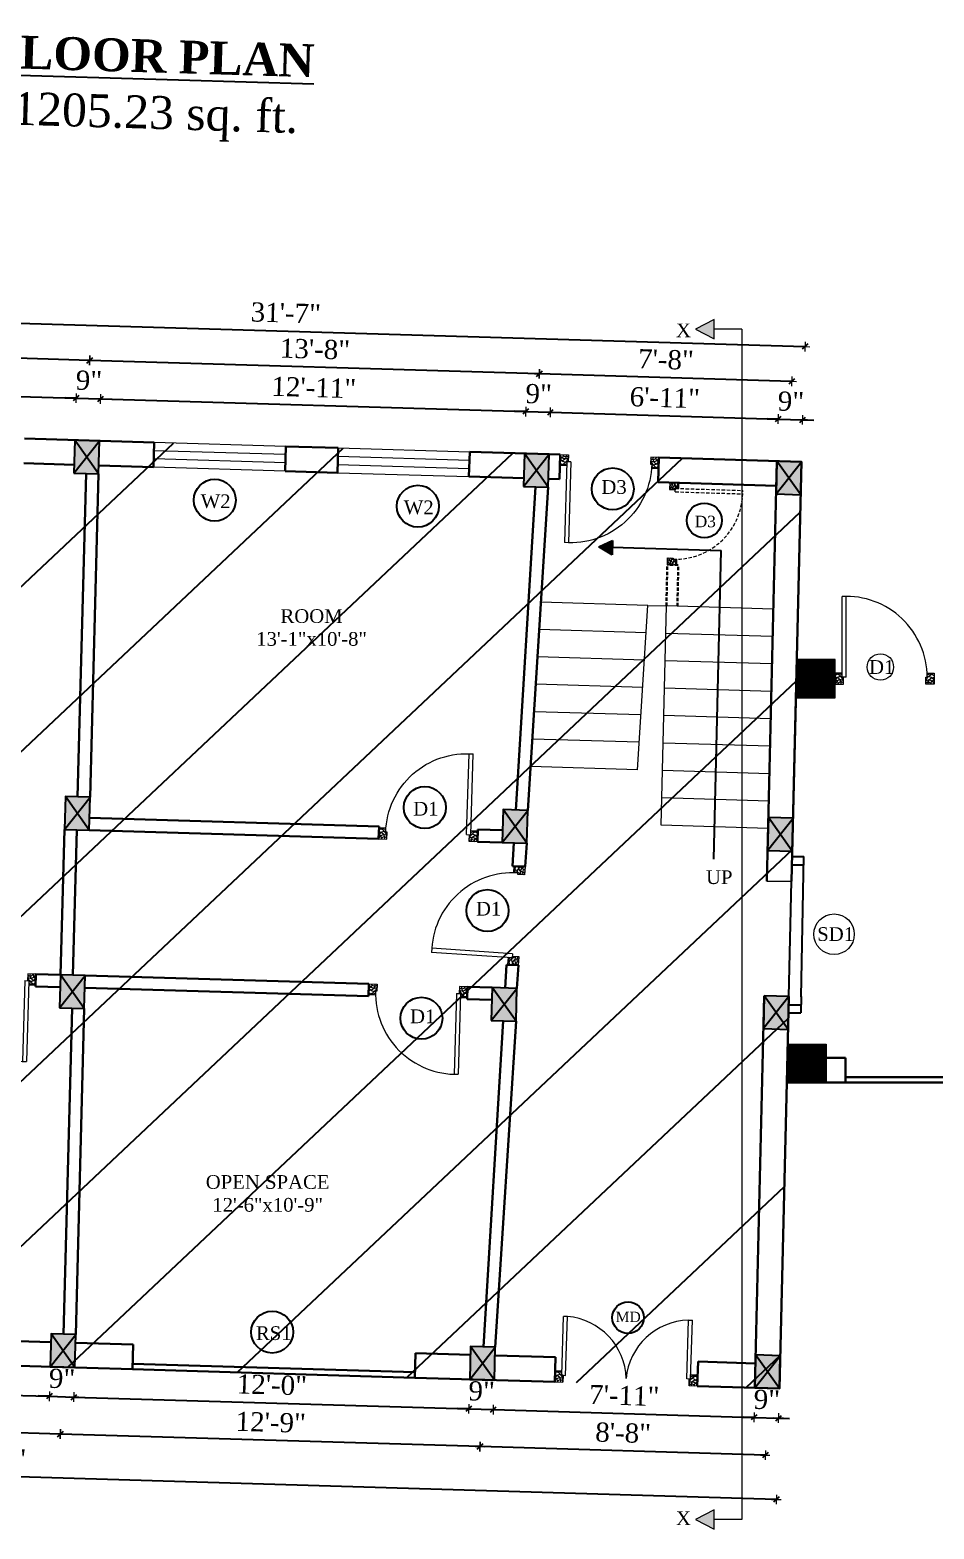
# Model space of a CAD drawing. Header units: inches. Extents: x 118463 to 132921, y -24238 to -19742.
# Drawn here: x 132156 to 132486, y -23348 to -22801 of the extents above; entities that cross this region are included whole.
import ezdxf

# ---------------------------------------------------------------- set-up
doc = ezdxf.new("R2010")
doc.units = ezdxf.units.IN
doc.header["$LTSCALE"] = 5
doc.header["$MEASUREMENT"] = 0
doc.linetypes.add('HIDDEN', pattern=[0.375, 0.25, -0.125])
for name, color, linetype, lineweight in [('A-WALL', 7, 'Continuous', 9), ('Dimension', 7, 'Continuous', 18), ('DOOR', 62, 'Continuous', 0), ('Dw', 2, 'Continuous', 18), ('tefriş', 30, 'Continuous', 9)]:
    doc.layers.add(name, color=color, linetype=linetype, lineweight=lineweight)
doc.layers.add('dim line', color=7, linetype='Continuous', lineweight=15, true_color=0xfab2b2)
doc.layers.add('TEXT', color=6, linetype='Continuous')
doc.layers.add('WALL', color=7, linetype='Continuous')
doc.styles.add('ordinary', font='times.ttf')
doc.dimstyles.new('Copy of 96', dxfattribs={"dimtxt": 7, "dimasz": 4, "dimexe": 0.5, "dimexo": 0.5, "dimgap": 3, "dimtad": 1, "dimdec": 1, "dimzin": 11, "dimdsep": 46, "dimlunit": 4, "dimtxsty": 'ordinary', "dimblk": 'OBLIQUE', "dimcen": 0.09, "dimse1": 1, "dimse2": 1, "dimclrt": 6, "dimazin": 0, "dimtfac": 1, "dimtdec": 1, "dimtix": 1, "dimtmove": 2, "dimatfit": 3, "dimldrblk": 'leader', "dimfxl": 0.5, "dimfxlon": 1, "dimtolj": 1, "dimtzin": 0, "dimarcsym": 0})

# ---------------------------------------------------------------- blocks, each defined once
blk = doc.blocks.new('C1a')
at = {"color": 1, "ltscale": 5}
for p, q in [((18657.75, 4625.76), (18648.75, 4625.76)), ((18648.75, 4625.76), (18648.82, 4613.76)), ((18657.82, 4613.76), (18657.75, 4625.76)), ((18648.82, 4613.76), (18657.82, 4613.76))]:
    blk.add_line(p, q, dxfattribs=at)
blk = doc.blocks.new('A$C27B36B59')
at = {"layer": 'DOOR'}
for p, q in [((0, 4), (0, 0)), ((2.5, 4), (0, 4)), ((0, 0), (3, 0)), ((2.5, 2.5), (2.5, 4)), ((3, 2.5), (2.5, 2.5)), ((3, 0), (3, 2.5))]:
    blk.add_line(p, q, dxfattribs=at)
for centre, radius, start, end in [((-1.4, -0.54), 4.75, 22.1411, 72.838), ((1.34, 2.09), 1.64, 45.138, 144.8948), ((2.21, 0.3), 2.49, 83.3149, 152.658), ((0.13, 0.37), 2.05, 349.4875, 93.6805), ((1.96, -0.47), 2.01, 58.7447, 166.495), ((-0.06, 0.32), 1.13, 343.542, 86.947), ((2.08, -0.4), 1.17, 38.2816, 160.1519)]:
    blk.add_arc(centre, radius, start, end, dxfattribs=at)
blk = doc.blocks.new('D2')
at = {"layer": 'DOOR'}
for p, q in [((74473.95, 24047.59), (74473.95, 24018.09)), ((74473.95, 24047.59), (74475.45, 24047.59)), ((74475.45, 24047.59), (74475.45, 24018.13))]:
    blk.add_line(p, q, dxfattribs=at)
blk.add_arc((74473.95, 24047.59), 29.5, 180, 272.9146, dxfattribs=at)
at = {"layer": 'DOOR', "xscale": -1, "rotation": 180}
blk.add_blockref('A$C27B36B59', (74441.95, 24050.09), dxfattribs=at)
at = {"layer": 'DOOR', "rotation": 180}
blk.add_blockref('A$C27B36B59', (74477.95, 24050.09), dxfattribs=at)
blk = doc.blocks.new('smalldoor hidden')
at = {"layer": 'DOOR', "linetype": 'HIDDEN'}
for p, q in [((9851.61, -757.15), (9876.16, -757.15)), ((9851.61, -758.4), (9851.61, -757.15)), ((9851.61, -758.4), (9876.19, -758.4))]:
    blk.add_line(p, q, dxfattribs=at)
blk.add_arc((9851.61, -758.4), 24.58, 270, 2.9146, dxfattribs=at)
at = {"layer": 'DOOR', "linetype": 'HIDDEN', "yscale": 0.8333000000020547, "zscale": 0.8333000000002357, "rotation": 270}
for p, xscale in [((9849.52, -755.07), 0.8332999999984168), ((9849.52, -785.07), -0.8332999999984168)]:
    blk.add_blockref('A$C27B36B59', p, dxfattribs=dict(at, xscale=xscale))
blk = doc.blocks.new('x-x')
at = {"ltscale": 5}
for points in [[(11364.03, -701.52), (11364.03, -694.51), (11357.15, -698.09)], [(11364.03, -1135.52), (11364.03, -1128.51), (11357.15, -1132.09)]]:
    blk.add_hatch(color=256, dxfattribs=at).paths.add_polyline_path(points)
for p, q in [((11364.03, -694.51), (11357.15, -698.09)), ((11357.15, -698.09), (11364.03, -701.52)), ((11364.03, -701.52), (11364.03, -694.51)), ((11374.13, -698.09), (11364.03, -698.09)), ((11374.13, -698.09), (11374.13, -1132.09)), ((11364.03, -1128.51), (11357.15, -1132.09)), ((11364.03, -1135.52), (11364.03, -1128.51)), ((11357.15, -1132.09), (11364.03, -1135.52)), ((11374.13, -1132.09), (11364.03, -1132.09))]:
    blk.add_line(p, q, dxfattribs=at)
at = {"layer": 'A-WALL', "color": 1, "ltscale": 5}
blk.add_line((11374.13, -1120.09), (11374.13, -1132.09), dxfattribs=at)
at = {"layer": 'TEXT', "style": 'ordinary'}
for p in [(11350.08, -700.97), (11350.08, -1134.1)]:
    blk.add_text('X', height=5, dxfattribs=at).set_placement(p)
blk = doc.blocks.new('oblique')
at = {"color": 0, "lineweight": -2}
blk.add_line((0.25, 0.25), (-0.25, -0.25), dxfattribs=at)
at = {"layer": 'dim line', "lineweight": 9}
for p, q in [((-0.4375, 0), (0.4375, 0)), ((0, 0.4375), (0, -0.4375))]:
    blk.add_line(p, q, dxfattribs=at)
blk = doc.blocks.new('*D3508')
at = {"layer": 'A-WALL', "color": 0, "lineweight": -2, "ltscale": 50, "transparency": 16777216}
blk.add_line((132424.03, -23320.93), (132320.08, -23317.82), dxfattribs=at)
at = {"layer": 'Defpoints', "color": 0, "ltscale": 50, "transparency": 16777216}
for p in [(132320.81, -23293.42), (132424.76, -23296.52), (132320.08, -23317.82)]:
    blk.add_point(p, dxfattribs=at)
at = {"layer": 'A-WALL', "color": 0, "lineweight": -2, "ltscale": 50, "transparency": 16777216, "xscale": 4, "yscale": 4, "zscale": 4}
for p, rotation in [((132320.08, -23317.82), 178.2899854281403), ((132424.03, -23320.93), 358.2899854281403)]:
    blk.add_blockref('oblique', p, dxfattribs=dict(at, rotation=rotation))
at = {"layer": 'A-WALL', "color": 6, "ltscale": 50, "transparency": 16777216, "insert": (132372.25, -23312.82), "char_height": 7, "attachment_point": 5, "rotation": 358.29, "style": 'ordinary'}
blk.add_mtext('\\A1;8\'-8"', dxfattribs=at)
blk = doc.blocks.new('_OBLIQUE')
at = {"color": 0, "linetype": 'ByBlock'}
blk.add_line((-0.5, -0.5), (0.5, 0.5), dxfattribs=at)
blk = doc.blocks.new('leader')
at = {"layer": 'Dimension'}
for p, q in [((0, -4.33), (0, 4.33)), ((-4.42, 0), (4.42, 0))]:
    blk.add_line(p, q, dxfattribs=at)
blk = doc.blocks.new('*D3509')
at = {"layer": 'A-WALL', "color": 0, "lineweight": -2, "ltscale": 50, "transparency": 16777216}
blk.add_line((132320.08, -23317.82), (132167.15, -23313.26), dxfattribs=at)
at = {"layer": 'Defpoints', "color": 0, "ltscale": 50, "transparency": 16777216}
for p in [(132167.88, -23288.85), (132320.81, -23293.42), (132167.15, -23313.26)]:
    blk.add_point(p, dxfattribs=at)
at = {"layer": 'A-WALL', "color": 0, "lineweight": -2, "ltscale": 50, "transparency": 16777216, "xscale": 4, "yscale": 4, "zscale": 4}
for p, rotation in [((132167.15, -23313.26), 178.2899854281418), ((132320.08, -23317.82), 358.2899854281418)]:
    blk.add_blockref('oblique', p, dxfattribs=dict(at, rotation=rotation))
at = {"layer": 'A-WALL', "color": 6, "ltscale": 50, "transparency": 16777216, "insert": (132243.81, -23308.97), "char_height": 7, "attachment_point": 5, "rotation": 358.29, "style": 'ordinary'}
blk.add_mtext('\\A1;12\'-9"', dxfattribs=at)
blk = doc.blocks.new('*D3510')
at = {"layer": 'A-WALL', "color": 0, "lineweight": -2, "ltscale": 50, "transparency": 16777216}
blk.add_line((132167.15, -23313.26), (132017.22, -23308.78), dxfattribs=at)
at = {"layer": 'Defpoints', "color": 0, "ltscale": 50, "transparency": 16777216}
for p in [(132017.94, -23284.38), (132167.88, -23288.85), (132017.22, -23308.78)]:
    blk.add_point(p, dxfattribs=at)
at = {"layer": 'A-WALL', "color": 0, "lineweight": -2, "ltscale": 50, "transparency": 16777216, "xscale": 4, "yscale": 4, "zscale": 4}
for p, rotation in [((132017.22, -23308.78), 178.2899854281418), ((132167.15, -23313.26), 358.2899854281418)]:
    blk.add_blockref('oblique', p, dxfattribs=dict(at, rotation=rotation))
at = {"layer": 'A-WALL', "color": 6, "ltscale": 50, "transparency": 16777216, "insert": (132092.38, -23304.46), "char_height": 7, "attachment_point": 5, "rotation": 358.29, "style": 'ordinary'}
blk.add_mtext('\\A1;12\'-6"', dxfattribs=at)
blk = doc.blocks.new('*D3372')
at = {"layer": 'A-WALL', "color": 0, "lineweight": -2, "ltscale": 50, "transparency": 16777216}
blk.add_line((132428.05, -23337.1), (131855.31, -23320), dxfattribs=at)
at = {"layer": 'Defpoints', "color": 0, "ltscale": 50, "transparency": 16777216}
for p in [(131856.52, -23279.56), (132429.26, -23296.66), (131855.31, -23320)]:
    blk.add_point(p, dxfattribs=at)
at = {"layer": 'A-WALL', "color": 0, "lineweight": -2, "ltscale": 50, "transparency": 16777216, "xscale": 4, "yscale": 4, "zscale": 4}
for p, rotation in [((131855.31, -23320), 178.2899854281418), ((132428.05, -23337.1), 358.2899854281418)]:
    blk.add_blockref('oblique', p, dxfattribs=dict(at, rotation=rotation))
at = {"layer": 'A-WALL', "color": 6, "ltscale": 50, "transparency": 16777216, "insert": (132141.88, -23322), "char_height": 7, "attachment_point": 5, "rotation": 358.29, "style": 'ordinary'}
blk.add_mtext('\\A1;48\'-0"', dxfattribs=at)
blk = doc.blocks.new('*D3520')
at = {"layer": 'A-WALL', "color": 0, "lineweight": -2, "ltscale": 50, "transparency": 16777216}
blk.add_line((132069.24, -22932.44), (132172.84, -22935.53), dxfattribs=at)
at = {"layer": 'Defpoints', "color": 0, "ltscale": 50, "transparency": 16777216}
for p in [(132172.84, -22935.53), (132068.78, -22947.74), (132172.39, -22950.84)]:
    blk.add_point(p, dxfattribs=at)
at = {"layer": 'A-WALL', "color": 0, "lineweight": -2, "ltscale": 50, "transparency": 16777216, "xscale": 4, "yscale": 4, "zscale": 4}
for p, rotation in [((132069.24, -22932.44), 178.2899854281418), ((132172.84, -22935.53), 358.2899854281418)]:
    blk.add_blockref('oblique', p, dxfattribs=dict(at, rotation=rotation))
at = {"layer": 'A-WALL', "color": 6, "ltscale": 50, "transparency": 16777216, "insert": (132121.24, -22927.43), "char_height": 7, "attachment_point": 5, "rotation": 358.29, "style": 'ordinary'}
blk.add_mtext('\\A1;8\'-8"', dxfattribs=at)
blk = doc.blocks.new('*D3521')
at = {"layer": 'A-WALL', "color": 0, "lineweight": -2, "ltscale": 50, "transparency": 16777216}
for p, q in [((132172.84, -22935.53), (132168.85, -22935.41)), ((132172.84, -22935.53), (132181.84, -22935.8)), ((132181.84, -22935.8), (132185.84, -22935.92))]:
    blk.add_line(p, q, dxfattribs=at)
at = {"layer": 'Defpoints', "color": 0, "ltscale": 50, "transparency": 16777216}
for p in [(132181.84, -22935.8), (132172.39, -22950.84), (132181.38, -22951.11)]:
    blk.add_point(p, dxfattribs=at)
at = {"layer": 'A-WALL', "color": 0, "lineweight": -2, "ltscale": 50, "transparency": 16777216, "xscale": 4, "yscale": 4, "zscale": 4}
for p, rotation in [((132172.84, -22935.53), 358.2899854281418), ((132181.84, -22935.8), 178.2899854281418)]:
    blk.add_blockref('oblique', p, dxfattribs=dict(at, rotation=rotation))
at = {"layer": 'A-WALL', "color": 6, "ltscale": 50, "transparency": 16777216, "insert": (132177.54, -22929.1), "char_height": 7, "attachment_point": 5, "rotation": 358.29, "style": 'ordinary'}
blk.add_mtext('\\A1;9"', dxfattribs=at)
blk = doc.blocks.new('*D3522')
at = {"layer": 'A-WALL', "color": 0, "lineweight": -2, "ltscale": 50, "transparency": 16777216}
blk.add_line((132181.84, -22935.8), (132336.77, -22940.43), dxfattribs=at)
at = {"layer": 'Defpoints', "color": 0, "ltscale": 50, "transparency": 16777216}
for p in [(132336.77, -22940.43), (132181.38, -22951.11), (132336.31, -22955.73)]:
    blk.add_point(p, dxfattribs=at)
at = {"layer": 'A-WALL', "color": 0, "lineweight": -2, "ltscale": 50, "transparency": 16777216, "xscale": 4, "yscale": 4, "zscale": 4}
for p, rotation in [((132181.84, -22935.8), 178.2899854281418), ((132336.77, -22940.43), 358.2899854281418)]:
    blk.add_blockref('oblique', p, dxfattribs=dict(at, rotation=rotation))
at = {"layer": 'A-WALL', "color": 6, "ltscale": 50, "transparency": 16777216, "insert": (132259.5, -22931.62), "char_height": 7, "attachment_point": 5, "rotation": 358.29, "style": 'ordinary'}
blk.add_mtext('\\A1;12\'-11"', dxfattribs=at)
blk = doc.blocks.new('*D3523')
at = {"layer": 'A-WALL', "color": 0, "lineweight": -2, "ltscale": 50, "transparency": 16777216}
for p, q in [((132336.77, -22940.43), (132332.77, -22940.31)), ((132336.77, -22940.43), (132345.77, -22940.69)), ((132345.77, -22940.69), (132349.76, -22940.81))]:
    blk.add_line(p, q, dxfattribs=at)
at = {"layer": 'Defpoints', "color": 0, "ltscale": 50, "transparency": 16777216}
for p in [(132345.77, -22940.69), (132336.31, -22955.73), (132345.31, -22956)]:
    blk.add_point(p, dxfattribs=at)
at = {"layer": 'A-WALL', "color": 0, "lineweight": -2, "ltscale": 50, "transparency": 16777216, "xscale": 4, "yscale": 4, "zscale": 4}
for p, rotation in [((132336.77, -22940.43), 358.2899854281418), ((132345.77, -22940.69), 178.2899854281418)]:
    blk.add_blockref('oblique', p, dxfattribs=dict(at, rotation=rotation))
at = {"layer": 'A-WALL', "color": 6, "ltscale": 50, "transparency": 16777216, "insert": (132341.46, -22933.99), "char_height": 7, "attachment_point": 5, "rotation": 358.29, "style": 'ordinary'}
blk.add_mtext('\\A1;9"', dxfattribs=at)
blk = doc.blocks.new('*D3524')
at = {"layer": 'A-WALL', "color": 0, "lineweight": -2, "ltscale": 50, "transparency": 16777216}
blk.add_line((132345.77, -22940.69), (132428.73, -22943.17), dxfattribs=at)
at = {"layer": 'Defpoints', "color": 0, "ltscale": 50, "transparency": 16777216}
for p in [(132428.73, -22943.17), (132345.31, -22956), (132428.27, -22958.48)]:
    blk.add_point(p, dxfattribs=at)
at = {"layer": 'A-WALL', "color": 0, "lineweight": -2, "ltscale": 50, "transparency": 16777216, "xscale": 4, "yscale": 4, "zscale": 4}
for p, rotation in [((132345.77, -22940.69), 178.2899854281418), ((132428.73, -22943.17), 358.2899854281418)]:
    blk.add_blockref('oblique', p, dxfattribs=dict(at, rotation=rotation))
at = {"layer": 'A-WALL', "color": 6, "ltscale": 50, "transparency": 16777216, "insert": (132387.44, -22935.37), "char_height": 7, "attachment_point": 5, "rotation": 358.29, "style": 'ordinary'}
blk.add_mtext('\\A1;6\'-11"', dxfattribs=at)
blk = doc.blocks.new('*D3525')
at = {"layer": 'A-WALL', "color": 0, "lineweight": -2, "ltscale": 50, "transparency": 16777216}
for p, q in [((132428.73, -22943.17), (132424.73, -22943.05)), ((132428.73, -22943.17), (132437.73, -22943.44)), ((132437.73, -22943.44), (132441.72, -22943.56))]:
    blk.add_line(p, q, dxfattribs=at)
at = {"layer": 'Defpoints', "color": 0, "ltscale": 50, "transparency": 16777216}
for p in [(132437.73, -22943.44), (132428.27, -22958.48), (132437.27, -22958.75)]:
    blk.add_point(p, dxfattribs=at)
at = {"layer": 'A-WALL', "color": 0, "lineweight": -2, "ltscale": 50, "transparency": 16777216, "xscale": 4, "yscale": 4, "zscale": 4}
for p, rotation in [((132428.73, -22943.17), 358.2899854281418), ((132437.73, -22943.44), 178.2899854281418)]:
    blk.add_blockref('oblique', p, dxfattribs=dict(at, rotation=rotation))
at = {"layer": 'A-WALL', "color": 6, "ltscale": 50, "transparency": 16777216, "insert": (132433.42, -22936.74), "char_height": 7, "attachment_point": 5, "rotation": 358.29, "style": 'ordinary'}
blk.add_mtext('\\A1;9"', dxfattribs=at)
blk = doc.blocks.new('*D3526')
at = {"layer": 'A-WALL', "color": 0, "lineweight": -2, "ltscale": 50, "transparency": 16777216}
blk.add_line((132433.64, -22929.41), (132341.68, -22926.66), dxfattribs=at)
at = {"layer": 'Defpoints', "color": 0, "ltscale": 50, "transparency": 16777216}
for p in [(132341.68, -22926.66), (132340.81, -22955.87), (132432.77, -22958.61)]:
    blk.add_point(p, dxfattribs=at)
at = {"layer": 'A-WALL', "color": 0, "lineweight": -2, "ltscale": 50, "transparency": 16777216, "xscale": 4, "yscale": 4, "zscale": 4}
for p, rotation in [((132341.68, -22926.66), 178.2899854281411), ((132433.64, -22929.41), 358.2899854281411)]:
    blk.add_blockref('oblique', p, dxfattribs=dict(at, rotation=rotation))
at = {"layer": 'A-WALL', "color": 6, "ltscale": 50, "transparency": 16777216, "insert": (132387.86, -22921.47), "char_height": 7, "attachment_point": 5, "rotation": 358.29, "style": 'ordinary'}
blk.add_mtext('\\A1;7\'-8"', dxfattribs=at)
blk = doc.blocks.new('*D3527')
at = {"layer": 'A-WALL', "color": 0, "lineweight": -2, "ltscale": 50, "transparency": 16777216}
blk.add_line((132341.68, -22926.66), (132177.76, -22921.77), dxfattribs=at)
at = {"layer": 'Defpoints', "color": 0, "ltscale": 50, "transparency": 16777216}
for p in [(132177.76, -22921.77), (132176.88, -22950.97), (132340.81, -22955.87)]:
    blk.add_point(p, dxfattribs=at)
at = {"layer": 'A-WALL', "color": 0, "lineweight": -2, "ltscale": 50, "transparency": 16777216, "xscale": 4, "yscale": 4, "zscale": 4}
for p, rotation in [((132177.76, -22921.77), 178.2899854281418), ((132341.68, -22926.66), 358.2899854281418)]:
    blk.add_blockref('oblique', p, dxfattribs=dict(at, rotation=rotation))
at = {"layer": 'A-WALL', "color": 6, "ltscale": 50, "transparency": 16777216, "insert": (132259.92, -22917.66), "char_height": 7, "attachment_point": 5, "rotation": 358.29, "style": 'ordinary'}
blk.add_mtext('\\A1;13\'-8"', dxfattribs=at)
blk = doc.blocks.new('*D3528')
at = {"layer": 'A-WALL', "color": 0, "lineweight": -2, "ltscale": 50, "transparency": 16777216}
blk.add_line((132177.76, -22921.77), (132064.48, -22918.39), dxfattribs=at)
at = {"layer": 'Defpoints', "color": 0, "ltscale": 50, "transparency": 16777216}
for p in [(132064.48, -22918.39), (132063.61, -22947.59), (132176.88, -22950.97)]:
    blk.add_point(p, dxfattribs=at)
at = {"layer": 'A-WALL', "color": 0, "lineweight": -2, "ltscale": 50, "transparency": 16777216, "xscale": 4, "yscale": 4, "zscale": 4}
for p, rotation in [((132064.48, -22918.39), 178.2899854281418), ((132177.76, -22921.77), 358.2899854281418)]:
    blk.add_blockref('oblique', p, dxfattribs=dict(at, rotation=rotation))
at = {"layer": 'A-WALL', "color": 6, "ltscale": 50, "transparency": 16777216, "insert": (132121.32, -22913.51), "char_height": 7, "attachment_point": 5, "rotation": 358.29, "style": 'ordinary'}
blk.add_mtext('\\A1;9\'-5"', dxfattribs=at)
blk = doc.blocks.new('*D3374')
at = {"layer": 'A-WALL', "color": 0, "lineweight": -2, "ltscale": 50, "transparency": 16777216}
blk.add_line((132059.69, -22905.4), (132438.52, -22916.71), dxfattribs=at)
at = {"layer": 'Defpoints', "color": 0, "ltscale": 50, "transparency": 16777216}
for p in [(132438.52, -22916.71), (132058.44, -22947.44), (132437.27, -22958.75)]:
    blk.add_point(p, dxfattribs=at)
at = {"layer": 'A-WALL', "color": 0, "lineweight": -2, "ltscale": 50, "transparency": 16777216, "xscale": 4, "yscale": 4, "zscale": 4}
for p, rotation in [((132059.69, -22905.4), 178.2899854281418), ((132438.52, -22916.71), 358.2899854281418)]:
    blk.add_blockref('oblique', p, dxfattribs=dict(at, rotation=rotation))
at = {"layer": 'A-WALL', "color": 6, "ltscale": 50, "transparency": 16777216, "insert": (132249.3, -22904.48), "char_height": 7, "attachment_point": 5, "rotation": 358.29, "style": 'ordinary'}
blk.add_mtext('\\A1;31\'-7"', dxfattribs=at)
blk = doc.blocks.new('*D3378')
at = {"layer": 'A-WALL', "color": 0, "lineweight": -2, "ltscale": 50, "transparency": 16777216}
blk.add_line((132022.12, -23295.27), (132163.06, -23299.47), dxfattribs=at)
at = {"layer": 'Defpoints', "color": 0, "ltscale": 50, "transparency": 16777216}
for p in [(132022.44, -23284.51), (132163.38, -23288.72), (132163.06, -23299.47)]:
    blk.add_point(p, dxfattribs=at)
at = {"layer": 'A-WALL', "color": 0, "lineweight": -2, "ltscale": 50, "transparency": 16777216, "xscale": 4, "yscale": 4, "zscale": 4}
for p, rotation in [((132022.12, -23295.27), 178.2899854281418), ((132163.06, -23299.47), 358.2899854281418)]:
    blk.add_blockref('oblique', p, dxfattribs=dict(at, rotation=rotation))
at = {"layer": 'A-WALL', "color": 6, "ltscale": 50, "transparency": 16777216, "insert": (132092.79, -23290.8), "char_height": 7, "attachment_point": 5, "rotation": 358.29, "style": 'ordinary'}
blk.add_mtext('\\A1;11\'-9"', dxfattribs=at)
blk = doc.blocks.new('*D3379')
at = {"layer": 'A-WALL', "color": 0, "lineweight": -2, "ltscale": 50, "transparency": 16777216}
for p, q in [((132163.06, -23299.47), (132159.06, -23299.35)), ((132163.06, -23299.47), (132172.05, -23299.74)), ((132172.05, -23299.74), (132176.05, -23299.86))]:
    blk.add_line(p, q, dxfattribs=at)
at = {"layer": 'Defpoints', "color": 0, "ltscale": 50, "transparency": 16777216}
for p in [(132163.38, -23288.72), (132172.37, -23288.99), (132172.05, -23299.74)]:
    blk.add_point(p, dxfattribs=at)
at = {"layer": 'A-WALL', "color": 0, "lineweight": -2, "ltscale": 50, "transparency": 16777216, "xscale": 4, "yscale": 4, "zscale": 4}
for p, rotation in [((132163.06, -23299.47), 358.2899854281418), ((132172.05, -23299.74), 178.2899854281418)]:
    blk.add_blockref('oblique', p, dxfattribs=dict(at, rotation=rotation))
at = {"layer": 'A-WALL', "color": 6, "ltscale": 50, "transparency": 16777216, "insert": (132167.75, -23293.04), "char_height": 7, "attachment_point": 5, "rotation": 358.29, "style": 'ordinary'}
blk.add_mtext('\\A1;9"', dxfattribs=at)
blk = doc.blocks.new('*D3380')
at = {"layer": 'A-WALL', "color": 0, "lineweight": -2, "ltscale": 50, "transparency": 16777216}
blk.add_line((132172.05, -23299.74), (132315.99, -23304.04), dxfattribs=at)
at = {"layer": 'Defpoints', "color": 0, "ltscale": 50, "transparency": 16777216}
for p in [(132172.37, -23288.99), (132316.31, -23293.29), (132315.99, -23304.04)]:
    blk.add_point(p, dxfattribs=at)
at = {"layer": 'A-WALL', "color": 0, "lineweight": -2, "ltscale": 50, "transparency": 16777216, "xscale": 4, "yscale": 4, "zscale": 4}
for p, rotation in [((132172.05, -23299.74), 178.2899854281418), ((132315.99, -23304.04), 358.2899854281418)]:
    blk.add_blockref('oblique', p, dxfattribs=dict(at, rotation=rotation))
at = {"layer": 'A-WALL', "color": 6, "ltscale": 50, "transparency": 16777216, "insert": (132244.22, -23295.33), "char_height": 7, "attachment_point": 5, "rotation": 358.29, "style": 'ordinary'}
blk.add_mtext('\\A1;12\'-0"', dxfattribs=at)
blk = doc.blocks.new('*D3381')
at = {"layer": 'A-WALL', "color": 0, "lineweight": -2, "ltscale": 50, "transparency": 16777216}
for p, q in [((132315.99, -23304.04), (132311.99, -23303.92)), ((132315.99, -23304.04), (132324.99, -23304.31)), ((132324.99, -23304.31), (132328.98, -23304.43))]:
    blk.add_line(p, q, dxfattribs=at)
at = {"layer": 'Defpoints', "color": 0, "ltscale": 50, "transparency": 16777216}
for p in [(132316.31, -23293.29), (132325.31, -23293.55), (132324.99, -23304.31)]:
    blk.add_point(p, dxfattribs=at)
at = {"layer": 'A-WALL', "color": 0, "lineweight": -2, "ltscale": 50, "transparency": 16777216, "xscale": 4, "yscale": 4, "zscale": 4}
for p, rotation in [((132315.99, -23304.04), 358.2899854281418), ((132324.99, -23304.31), 178.2899854281418)]:
    blk.add_blockref('oblique', p, dxfattribs=dict(at, rotation=rotation))
at = {"layer": 'A-WALL', "color": 6, "ltscale": 50, "transparency": 16777216, "insert": (132320.68, -23297.61), "char_height": 7, "attachment_point": 5, "rotation": 358.29, "style": 'ordinary'}
blk.add_mtext('\\A1;9"', dxfattribs=at)
blk = doc.blocks.new('*D3382')
at = {"layer": 'A-WALL', "color": 0, "lineweight": -2, "ltscale": 50, "transparency": 16777216}
blk.add_line((132324.99, -23304.31), (132419.94, -23307.14), dxfattribs=at)
at = {"layer": 'Defpoints', "color": 0, "ltscale": 50, "transparency": 16777216}
for p in [(132325.31, -23293.55), (132420.26, -23296.39), (132419.94, -23307.14)]:
    blk.add_point(p, dxfattribs=at)
at = {"layer": 'A-WALL', "color": 0, "lineweight": -2, "ltscale": 50, "transparency": 16777216, "xscale": 4, "yscale": 4, "zscale": 4}
for p, rotation in [((132324.99, -23304.31), 178.2899854281418), ((132419.94, -23307.14), 358.2899854281418)]:
    blk.add_blockref('oblique', p, dxfattribs=dict(at, rotation=rotation))
at = {"layer": 'A-WALL', "color": 6, "ltscale": 50, "transparency": 16777216, "insert": (132372.66, -23299.16), "char_height": 7, "attachment_point": 5, "rotation": 358.29, "style": 'ordinary'}
blk.add_mtext('\\A1;7\'-11"', dxfattribs=at)
blk = doc.blocks.new('*D3529')
at = {"layer": 'A-WALL', "color": 0, "lineweight": -2, "ltscale": 50, "transparency": 16777216}
for p, q in [((132419.94, -23307.14), (132415.94, -23307.02)), ((132419.94, -23307.14), (132428.94, -23307.41)), ((132428.94, -23307.41), (132432.94, -23307.53))]:
    blk.add_line(p, q, dxfattribs=at)
at = {"layer": 'Defpoints', "color": 0, "ltscale": 50, "transparency": 16777216}
for p in [(132420.26, -23296.39), (132429.26, -23296.66), (132428.94, -23307.41)]:
    blk.add_point(p, dxfattribs=at)
at = {"layer": 'A-WALL', "color": 0, "lineweight": -2, "ltscale": 50, "transparency": 16777216, "xscale": 4, "yscale": 4, "zscale": 4}
for p, rotation in [((132419.94, -23307.14), 358.2899854281418), ((132428.94, -23307.41), 178.2899854281418)]:
    blk.add_blockref('oblique', p, dxfattribs=dict(at, rotation=rotation))
at = {"layer": 'A-WALL', "color": 6, "ltscale": 50, "transparency": 16777216, "insert": (132424.64, -23300.71), "char_height": 7, "attachment_point": 5, "rotation": 358.29, "style": 'ordinary'}
blk.add_mtext('\\A1;9"', dxfattribs=at)

msp = doc.modelspace()

# ---------------------------------------------------------------- hatches: boundary and pattern name
at = {"layer": 'A-WALL', "ltscale": 5}
h = msp.add_hatch(dxfattribs=at)
h.set_pattern_fill('ANSI31', color=256)
h.set_pattern_definition([(45, (108013.48338, -24683.50437), (-0.08838834765, 0.08838834765), [])])
h.paths.add_polyline_path([(132435.56, -23044.78), (132449.56, -23044.78), (132449.56, -23030.78), (132435.56, -23030.78)])
h = msp.add_hatch(dxfattribs=at)
h.set_pattern_fill('ANSI31', color=256)
h.set_pattern_definition([(45, (107900.53767, -24674.7867), (-0.08838834765, 0.08838834765), [])])
h.paths.add_polyline_path([(132432.24, -23171.07), (132432.24, -23185.07), (132446.24, -23185.07), (132446.24, -23171.07)])
at = {"layer": 'WALL', "linetype": 'ByBlock', "ltscale": 5, "true_color": 0xf8991e}
h = msp.add_hatch(dxfattribs=at)
h.set_pattern_fill('ANSI31', color=30, scale=350, angle=-1.71)
h.set_pattern_definition([(43.29, (125492.223, -20503.353), (-29.999, 31.8453), [])])
h.paths.add_polyline_path([(131856.52, -23279.56), (132058.44, -22947.44), (132437.27, -22958.75), (132429.44, -23290.66), (132429.26, -23296.66)])
h = msp.add_hatch(color=30, dxfattribs=at)
h.dxf.hatch_style = 1
h.paths.add_polyline_path([(132176.71, -22956.97), (132172.03, -22962.83), (132181.02, -22963.1)])
h.paths.add_polyline_path([(132181.02, -22963.1), (132181.38, -22951.11), (132176.71, -22956.97)])
h.paths.add_polyline_path([(132176.71, -22956.97), (132181.38, -22951.11), (132172.39, -22950.84)])
h.paths.add_polyline_path([(132172.39, -22950.84), (132172.03, -22962.83), (132176.71, -22956.97)])
h = msp.add_hatch(color=30, dxfattribs=at)
h.dxf.hatch_style = 1
h.paths.add_polyline_path([(132340.63, -22961.86), (132335.96, -22967.73), (132344.95, -22968)])
h.paths.add_polyline_path([(132344.95, -22968), (132345.31, -22956), (132340.63, -22961.86)])
h.paths.add_polyline_path([(132340.63, -22961.86), (132345.31, -22956), (132336.31, -22955.73)])
h.paths.add_polyline_path([(132336.31, -22955.73), (132335.96, -22967.73), (132340.63, -22961.86)])
h = msp.add_hatch(color=30, dxfattribs=at)
h.dxf.hatch_style = 1
h.paths.add_polyline_path([(132436.98, -22970.74), (132432.63, -22964.61), (132427.99, -22970.47)])
h.paths.add_polyline_path([(132436.98, -22970.74), (132437.27, -22958.75), (132432.63, -22964.61)])
h.paths.add_polyline_path([(132437.27, -22958.75), (132428.27, -22958.48), (132432.63, -22964.61)])
h.paths.add_polyline_path([(132432.63, -22964.61), (132428.27, -22958.48), (132427.99, -22970.47)])
at = {"layer": 'WALL', "linetype": 'ByBlock', "ltscale": 5}
msp.add_hatch(color=2, dxfattribs=at).paths.add_polyline_path([(132363.42, -22989.72), (132368.35, -22987.46), (132368.19, -22992.71)])
at = {"layer": 'WALL', "linetype": 'ByBlock', "ltscale": 5, "true_color": 0xf8991e}
h = msp.add_hatch(color=30, dxfattribs=at)
h.dxf.hatch_style = 1
h.paths.add_polyline_path([(132173.26, -23086.92), (132168.58, -23092.79), (132177.58, -23093.06)])
h.paths.add_polyline_path([(132177.58, -23093.06), (132177.93, -23081.06), (132173.26, -23086.92)])
h.paths.add_polyline_path([(132173.26, -23086.92), (132177.93, -23081.06), (132168.94, -23080.79)])
h.paths.add_polyline_path([(132168.94, -23080.79), (132168.58, -23092.79), (132173.26, -23086.92)])
h = msp.add_hatch(color=30, dxfattribs=at)
h.dxf.hatch_style = 1
h.paths.add_polyline_path([(132332.8, -23091.69), (132328.12, -23097.55), (132337.12, -23097.82)])
h.paths.add_polyline_path([(132337.12, -23097.82), (132337.48, -23085.82), (132332.8, -23091.69)])
h.paths.add_polyline_path([(132332.8, -23091.69), (132337.48, -23085.82), (132328.48, -23085.56)])
h.paths.add_polyline_path([(132328.48, -23085.56), (132328.12, -23097.55), (132332.8, -23091.69)])
h = msp.add_hatch(color=30, dxfattribs=at)
h.dxf.hatch_style = 1
h.paths.add_polyline_path([(132433.9, -23100.71), (132429.55, -23094.58), (132424.91, -23100.44)])
h.paths.add_polyline_path([(132433.9, -23100.71), (132434.19, -23088.71), (132429.55, -23094.58)])
h.paths.add_polyline_path([(132434.19, -23088.71), (132425.19, -23088.44), (132429.55, -23094.58)])
h.paths.add_polyline_path([(132429.55, -23094.58), (132425.19, -23088.44), (132424.91, -23100.44)])
h = msp.add_hatch(color=30, dxfattribs=at)
h.dxf.hatch_style = 1
h.paths.add_polyline_path([(132171.53, -23151.9), (132166.85, -23157.77), (132175.85, -23158.03)])
h.paths.add_polyline_path([(132175.85, -23158.03), (132176.21, -23146.04), (132171.53, -23151.9)])
h.paths.add_polyline_path([(132171.53, -23151.9), (132176.21, -23146.04), (132167.21, -23145.77)])
h.paths.add_polyline_path([(132167.21, -23145.77), (132166.85, -23157.77), (132171.53, -23151.9)])
h = msp.add_hatch(color=30, dxfattribs=at)
h.dxf.hatch_style = 1
h.paths.add_polyline_path([(132328.88, -23156.6), (132324.2, -23162.46), (132333.2, -23162.73)])
h.paths.add_polyline_path([(132333.2, -23162.73), (132333.56, -23150.74), (132328.88, -23156.6)])
h.paths.add_polyline_path([(132328.88, -23156.6), (132333.56, -23150.74), (132324.56, -23150.47)])
h.paths.add_polyline_path([(132324.56, -23150.47), (132324.2, -23162.46), (132328.88, -23156.6)])
h = msp.add_hatch(color=30, dxfattribs=at)
h.dxf.hatch_style = 1
h.paths.add_polyline_path([(132432.36, -23165.69), (132428.01, -23159.56), (132423.37, -23165.42)])
h.paths.add_polyline_path([(132432.36, -23165.69), (132432.65, -23153.69), (132428.01, -23159.56)])
h.paths.add_polyline_path([(132432.65, -23153.69), (132423.65, -23153.43), (132428.01, -23159.56)])
h.paths.add_polyline_path([(132428.01, -23159.56), (132423.65, -23153.43), (132423.37, -23165.42)])
h = msp.add_hatch(color=30, dxfattribs=at)
h.dxf.hatch_style = 1
h.paths.add_polyline_path([(132168.06, -23282.86), (132163.38, -23288.72), (132172.37, -23288.99)])
h.paths.add_polyline_path([(132172.37, -23288.99), (132172.73, -23276.99), (132168.06, -23282.86)])
h.paths.add_polyline_path([(132168.06, -23282.86), (132172.73, -23276.99), (132163.74, -23276.73)])
h.paths.add_polyline_path([(132163.74, -23276.73), (132163.38, -23288.72), (132168.06, -23282.86)])
h = msp.add_hatch(color=30, dxfattribs=at)
h.dxf.hatch_style = 1
h.paths.add_polyline_path([(132320.99, -23287.42), (132316.31, -23293.29), (132325.31, -23293.55)])
h.paths.add_polyline_path([(132325.31, -23293.55), (132325.66, -23281.56), (132320.99, -23287.42)])
h.paths.add_polyline_path([(132320.99, -23287.42), (132325.66, -23281.56), (132316.67, -23281.29)])
h.paths.add_polyline_path([(132316.67, -23281.29), (132316.31, -23293.29), (132320.99, -23287.42)])
h = msp.add_hatch(color=30, dxfattribs=at)
h.dxf.hatch_style = 1
h.paths.add_polyline_path([(132429.26, -23296.66), (132424.9, -23290.52), (132420.26, -23296.39)])
h.paths.add_polyline_path([(132429.26, -23296.66), (132429.54, -23284.66), (132424.9, -23290.52)])
h.paths.add_polyline_path([(132429.54, -23284.66), (132420.55, -23284.39), (132424.9, -23290.52)])
h.paths.add_polyline_path([(132424.9, -23290.52), (132420.55, -23284.39), (132420.26, -23296.39)])

# ---------------------------------------------------------------- linework, layer by layer
at = {"color": 1, "ltscale": 5}
for p, q in [((132172.03, -22962.83), (132181.38, -22951.11)), ((132181.02, -22963.1), (132172.39, -22950.84)), ((132335.96, -22967.73), (132345.31, -22956)), ((132344.95, -22968), (132336.31, -22955.73)), ((132427.99, -22970.47), (132437.27, -22958.75)), ((132436.98, -22970.74), (132428.27, -22958.48)), ((132341.99, -23019.93), (132341.66, -23019.91)), ((132168.58, -23092.79), (132177.93, -23081.06)), ((132177.58, -23093.06), (132168.94, -23080.79)), ((132328.12, -23097.55), (132337.48, -23085.82)), ((132337.12, -23097.82), (132328.48, -23085.56)), ((132424.91, -23100.44), (132434.19, -23088.71)), ((132433.9, -23100.71), (132425.19, -23088.44)), ((132166.85, -23157.77), (132176.21, -23146.04)), ((132175.85, -23158.03), (132167.21, -23145.77)), ((132324.2, -23162.46), (132333.56, -23150.74)), ((132333.2, -23162.73), (132324.56, -23150.47)), ((132432.65, -23153.69), (132423.37, -23165.42)), ((132432.36, -23165.69), (132423.65, -23153.43)), ((132163.38, -23288.72), (132172.73, -23276.99)), ((132172.37, -23288.99), (132163.74, -23276.73)), ((132316.31, -23293.29), (132325.66, -23281.56)), ((132325.31, -23293.55), (132316.67, -23281.29)), ((132420.26, -23296.39), (132429.54, -23284.66)), ((132429.26, -23296.66), (132420.55, -23284.39))]:
    msp.add_line(p, q, dxfattribs=at)
at = {"layer": 'A-WALL', "lineweight": 30}
for p, q in [((132201.37, -22951.7), (132154.01, -22950.29)), ((132201.37, -22951.7), (132201.11, -22960.7)), ((132249.35, -22953.14), (132249.08, -22962.13)), ((132268.34, -22953.7), (132249.35, -22953.14)), ((132268.34, -22953.7), (132268.08, -22962.7)), ((132316.32, -22955.14), (132316.05, -22964.13)), ((132345.31, -22956), (132316.32, -22955.14)), ((132349.31, -22956.12), (132345.31, -22956)), ((132172.12, -22959.83), (132153.75, -22959.29)), ((132201.11, -22960.7), (132181.11, -22960.1)), ((132349.31, -22956.12), (132349.04, -22965.12)), ((132385.29, -22957.19), (132385.02, -22966.19)), ((132437.27, -22958.75), (132385.29, -22957.19)), ((132424.64, -23111.69), (132428.27, -22958.48)), ((132433.64, -23111.69), (132437.27, -22958.75)), ((132173.42, -23080.93), (132176.55, -22962.97)), ((132177.93, -23081.06), (132181.02, -22963.1)), ((132268.08, -22962.7), (132249.08, -22962.13)), ((132336.04, -22964.73), (132316.05, -22964.13)), ((132349.04, -22965.12), (132345.04, -22965)), ((132428.06, -22967.47), (132385.02, -22966.19)), ((132340.27, -22967.86), (132333.16, -23085.7)), ((132344.95, -22968), (132337.48, -23085.82)), ((132435.56, -23030.78), (132433.64, -23111.69)), ((132177.71, -23088.56), (132283.28, -23091.71)), ((132283.28, -23091.71), (132283.14, -23096.21)), ((132167.21, -23145.77), (132168.58, -23092.79)), ((132171.71, -23145.89), (132173.08, -23092.9)), ((132177.58, -23093.06), (132283.14, -23096.21)), ((132319.26, -23092.78), (132319.13, -23097.28)), ((132319.13, -23097.28), (132328.12, -23097.55)), ((132319.26, -23092.78), (132328.26, -23093.05)), ((132332.44, -23097.68), (132331.92, -23106.17)), ((132337.12, -23097.82), (132336.55, -23106.31)), ((132331.92, -23106.17), (132336.55, -23106.31)), ((132158.22, -23145.5), (132158.08, -23150)), ((132167.21, -23145.77), (132158.22, -23145.5)), ((132176.19, -23146.04), (132279.58, -23149.13)), ((132329.76, -23142.12), (132329.24, -23150.61)), ((132329.76, -23142.12), (132334.13, -23142.25)), ((132334.13, -23142.25), (132333.56, -23150.74)), ((132167.08, -23150.27), (132158.08, -23150)), ((132176.05, -23150.54), (132279.45, -23153.62)), ((132279.58, -23149.13), (132279.45, -23153.62)), ((132315.57, -23150.2), (132315.43, -23154.7)), ((132315.57, -23150.2), (132324.56, -23150.47)), ((132168.21, -23276.86), (132171.37, -23157.9)), ((132172.73, -23276.99), (132175.85, -23158.03)), ((132315.43, -23154.7), (132324.43, -23154.97)), ((132420.26, -23296.39), (132423.65, -23153.43)), ((132432.65, -23153.69), (132431.91, -23185.07)), ((132431.91, -23185.07), (132432.65, -23153.69)), ((132328.52, -23162.59), (132321.35, -23281.43)), ((132333.2, -23162.73), (132325.66, -23281.56)), ((132446.24, -23176.07), (132453.34, -23176.07)), ((132453.34, -23185.07), (132453.34, -23176.07)), ((132429.26, -23296.66), (132431.91, -23185.07)), ((132799.02, -23185.07), (132431.91, -23185.07)), ((132549.34, -23183.07), (132453.34, -23183.07)), ((132142.66, -23279.1), (132163.65, -23279.72)), ((132172.64, -23279.99), (132193.63, -23280.62)), ((132193.37, -23289.61), (132193.63, -23280.62)), ((132296.32, -23292.69), (132296.59, -23283.69)), ((132296.59, -23283.69), (132316.58, -23284.29)), ((132142.39, -23288.09), (132193.37, -23289.61)), ((132193.43, -23287.62), (132296.38, -23290.69)), ((132325.58, -23284.56), (132347.57, -23285.21)), ((132347.3, -23294.21), (132347.57, -23285.21)), ((132399.27, -23295.76), (132399.54, -23286.77)), ((132399.54, -23286.77), (132420.48, -23287.45)), ((132193.37, -23289.61), (132296.32, -23292.69)), ((132296.32, -23292.69), (132347.3, -23294.21)), ((132399.27, -23295.76), (132429.26, -23296.66))]:
    msp.add_line(p, q, dxfattribs=at)
at = {"layer": 'A-WALL', "linetype": 'HIDDEN', "lineweight": 30}
for p, q in [((132388.01, -23011.3), (132388.37, -22996.28)), ((132392.36, -22996.4), (132388.37, -22996.28)), ((132392.01, -23011.42), (132392.36, -22996.4))]:
    msp.add_line(p, q, dxfattribs=at)
at = {"layer": 'A-WALL', "ltscale": 5}
for p, q in [((132449.56, -23030.78), (132435.56, -23030.78)), ((132424.64, -23111.69), (132433.64, -23111.69))]:
    msp.add_line(p, q, dxfattribs=at)
for points in [[(132435.56, -23044.78), (132449.56, -23044.78), (132449.56, -23030.78), (132435.56, -23030.78)], [(132432.24, -23171.07), (132446.24, -23171.07), (132446.24, -23185.07), (132432.24, -23185.07)]]:
    msp.add_lwpolyline(points, close=True, dxfattribs=at)
for centre, radius in [((132466.01, -23033.56), 4.82), ((132449.12, -23130.99), 7.38)]:
    msp.add_circle(centre, radius, dxfattribs=at)
at = {"layer": 'DOOR', "ltscale": 0.5}
for p, q in [((132349.87, -23291.79), (132350.51, -23270.34)), ((132351.91, -23270.39), (132350.51, -23270.34)), ((132351.27, -23291.83), (132351.91, -23270.39)), ((132395.45, -23293.15), (132396.09, -23271.7)), ((132396.09, -23271.7), (132397.49, -23271.75)), ((132396.85, -23293.19), (132397.49, -23271.75)), ((132347.3, -23294.21), (132350.3, -23294.3)), ((132347.42, -23290.21), (132349.82, -23290.28)), ((132349.87, -23291.79), (132351.27, -23291.83)), ((132350.37, -23291.9), (132350.3, -23294.3)), ((132396.85, -23293.19), (132395.45, -23293.15)), ((132396.35, -23293.27), (132396.28, -23295.67)), ((132399.39, -23291.76), (132396.99, -23291.69))]:
    msp.add_line(p, q, dxfattribs=at)
for centre, start, end in [((132349.98, -23293.68), 1.7096, 85.2565), ((132396.63, -23295.08), 91.3235, 174.8704)]:
    msp.add_arc(centre, 23.38, start, end, dxfattribs=at)
at = {"layer": 'Dw', "color": 3}
for p, q in [((132249.26, -22956.13), (132201.28, -22954.7)), ((132249.35, -22953.14), (132201.37, -22951.7)), ((132268.34, -22953.7), (132316.32, -22955.14)), ((132249.08, -22962.13), (132201.11, -22960.7)), ((132249.17, -22959.13), (132201.19, -22957.7)), ((132268.16, -22959.7), (132316.14, -22961.13)), ((132268.25, -22956.7), (132316.23, -22958.13)), ((132268.08, -22962.7), (132316.05, -22964.13))]:
    msp.add_line(p, q, dxfattribs=at)
at = {"layer": 'tefriş', "ltscale": 5}
for p, q in [((132381.27, -23011.1), (132342.29, -23009.93)), ((132377.47, -23071.01), (132381.27, -23011.1)), ((132381.27, -23011.1), (132388.01, -23011.3)), ((132386.11, -23091.28), (132388.01, -23011.3)), ((132426.99, -23012.46), (132388.01, -23011.3)), ((132380.64, -23021.07), (132341.66, -23019.91)), ((132426.76, -23022.46), (132387.77, -23021.3)), ((132380.01, -23031.05), (132341.02, -23029.88)), ((132426.52, -23032.46), (132387.54, -23031.3)), ((132379.37, -23041.02), (132340.39, -23039.86)), ((132426.28, -23042.46), (132387.3, -23041.29)), ((132378.74, -23051.04), (132339.76, -23049.88)), ((132426.05, -23052.45), (132387.06, -23051.29)), ((132378.11, -23060.97), (132339.13, -23059.81)), ((132425.81, -23062.45), (132386.83, -23061.29)), ((132377.47, -23071.01), (132338.49, -23069.85)), ((132425.57, -23072.45), (132386.59, -23071.28)), ((132425.33, -23082.45), (132386.35, -23081.28)), ((132425.1, -23092.44), (132386.11, -23091.28))]:
    msp.add_line(p, q, dxfattribs=at)
at = {"layer": 'TEXT'}
for centre, radius in [((132368.47, -22968.62), 7.64), ((132223.39, -22972.72), 7.64), ((132297.42, -22974.93), 7.64), ((132401.85, -22980.13), 6.37), ((132299.96, -23084.79), 7.64), ((132322.8, -23122.38), 7.64), ((132298.74, -23161.62), 7.64), ((132374.04, -23270.79), 5.73), ((132244.32, -23276.05), 7.64)]:
    msp.add_circle(centre, radius, dxfattribs=at)
at = {"layer": 'WALL', "color": 2, "linetype": 'ByBlock', "ltscale": 5}
for p, q in [((132363.42, -22989.72), (132368.35, -22987.46)), ((132368.35, -22987.46), (132368.19, -22992.71)), ((132368.19, -22992.71), (132363.42, -22989.72)), ((132368.27, -22989.87), (132408, -22991.05)), ((132405.33, -23103.61), (132408, -22991.05))]:
    msp.add_line(p, q, dxfattribs=at)
at = {"layer": 'WALL', "color": 2, "linetype": 'ByBlock'}
for p, q in [((132433.86, -23102.69), (132438.14, -23102.69)), ((132437.15, -23153.8), (132438.14, -23102.69)), ((132433.79, -23105.69), (132438.09, -23105.69)), ((132432.65, -23153.69), (132433.64, -23111.69)), ((132432.58, -23156.69), (132437.08, -23156.69)), ((132437.15, -23153.69), (132437.01, -23159.69)), ((132432.51, -23159.69), (132437.02, -23159.69))]:
    msp.add_line(p, q, dxfattribs=at)
at = {"layer": 'WALL', "color": 2, "linetype": 'ByBlock', "ltscale": 5}
for points in [[(132172.03, -22962.83), (132181.02, -22963.1), (132181.38, -22951.11), (132172.39, -22950.84)], [(132335.96, -22967.73), (132344.95, -22968), (132345.31, -22956), (132336.31, -22955.73)], [(132428.27, -22958.48), (132427.99, -22970.47), (132436.98, -22970.74), (132437.27, -22958.75)], [(132168.58, -23092.79), (132177.58, -23093.06), (132177.93, -23081.06), (132168.94, -23080.79)], [(132328.12, -23097.55), (132337.12, -23097.82), (132337.48, -23085.82), (132328.48, -23085.56)], [(132425.19, -23088.44), (132424.91, -23100.44), (132433.9, -23100.71), (132434.19, -23088.71)], [(132166.85, -23157.77), (132175.85, -23158.03), (132176.21, -23146.04), (132167.21, -23145.77)], [(132324.2, -23162.46), (132333.2, -23162.73), (132333.56, -23150.74), (132324.56, -23150.47)], [(132423.65, -23153.43), (132423.37, -23165.42), (132432.36, -23165.69), (132432.65, -23153.69)], [(132163.38, -23288.72), (132172.37, -23288.99), (132172.73, -23276.99), (132163.74, -23276.73)], [(132316.31, -23293.29), (132325.31, -23293.55), (132325.66, -23281.56), (132316.67, -23281.29)], [(132420.55, -23284.39), (132420.26, -23296.39), (132429.26, -23296.66), (132429.54, -23284.66)]]:
    msp.add_lwpolyline(points, close=True, dxfattribs=at)

# ---------------------------------------------------------------- block references
at = {"layer": 'A-WALL', "color": 1}
msp.add_blockref('x-x', (121041.43, -22212.34), dxfattribs=at)
at = {"layer": 'A-WALL', "color": 1, "rotation": 358.2899854281413}
msp.add_blockref('smalldoor hidden', (122566.66, -21917.64), dxfattribs=at)
at = {"layer": 'DOOR', "rotation": 358.2899854281413}
msp.add_blockref('A$C27B36B59', (132347.3, -23294.21), dxfattribs=at)
at = {"layer": 'DOOR', "xscale": -1, "rotation": 358.2899854281413}
msp.add_blockref('A$C27B36B59', (132399.27, -23295.76), dxfattribs=at)
at = {"layer": 'WALL', "color": 2, "linetype": 'ByBlock', "xscale": -1}
for p, rotation in [((206076.41, -49217.99), 358.2899854281413), ((58592.02, 3164.59), 178.2899854281413)]:
    msp.add_blockref('D2', p, dxfattribs=dict(at, rotation=rotation))
at = {"layer": 'WALL', "color": 2, "linetype": 'ByBlock', "ltscale": 5}
for p, rotation in [((113649.8, -27025.68), 358.2899854281413), ((113646.72, -27155.65), 358.2899854281578), ((113645.18, -27220.63), 358.2899854281578), ((113642.07, -27351.59), 358.2899854281413)]:
    msp.add_blockref('C1a', p, dxfattribs=dict(at, rotation=rotation))
at = {"layer": 'WALL', "color": 2, "linetype": 'ByBlock'}
for p, rotation in [((206927.51, 1010.3), 180.0000000001832), ((113335.81, 52781.63), 266.1524916298357), ((56995.76, -44962.39), 358.2899854281413), ((57153.11, -44967.08), 358.2899854281413)]:
    msp.add_blockref('D2', p, dxfattribs=dict(at, rotation=rotation))

# ---------------------------------------------------------------- texts
at = {"layer": 'TEXT', "style": 'ordinary'}
for s, height, p in [('D3', 5, (132364.32, -22970.42)), ('W2', 5, (132218.27, -22975.63)), ('W2', 5, (132292.3, -22977.84)), ('D3', 4.167, (132398.36, -22982.58)), ('D1', 5, (132461.88, -23036.05)), ('D1', 5, (132295.72, -23087.72)), ('UP', 5, (132402.45, -23112.68)), ('D1', 5, (132318.59, -23124.18)), ('SD1', 5, (132443, -23133.43)), ('D1', 5, (132294.59, -23163.42)), ('MD', 3.75, (132369.54, -23272.39)), ('RS1', 5, (132238.39, -23278.94))]:
    msp.add_text(s, height=height, dxfattribs=at).set_placement(p)
at = {"layer": 'TEXT', "char_height": 12, "width": 219.8151, "attachment_point": 8, "rotation": 358.2896, "style": 'ordinary'}
for s, insert in [('{\\fTimes New Roman|b1|i0|c0|p18;\\LFIRST FLOOR PLAN}', (132171.44, -22816.08)), ('AREA = 1205.23 sq. ft.', (132167.13, -22840.21))]:
    msp.add_mtext(s, dxfattribs=dict(at, insert=insert))
at = {"layer": 'TEXT', "char_height": 5, "attachment_point": 8, "style": 'ordinary'}
for s, insert in [('ROOM\\P13\'-1"x10\'-8"', (132258.68, -23025.89)), ('OPEN SPACE\\P12\'-6"x10\'-9"', (132242.67, -23232.23))]:
    msp.add_mtext_dynamic_manual_height_columns(s, width=101.5687, gutter_width=1720.72, heights=[0], dxfattribs=dict(at, insert=insert))

# ---------------------------------------------------------------- dimensions: what is measured, and where the dimension line sits
at = {"layer": 'A-WALL', "ltscale": 50}
for base, p1, p2, angle, picture, middle in [((132438.52, -22916.71), (132058.44, -22947.44), (132437.27, -22958.75), 358.29, '*D3374', (132249.3, -22904.48)), ((132064.48, -22918.39), (132176.88, -22950.97), (132063.61, -22947.59), 358.29, '*D3528', (132121.32, -22913.51)), ((132177.76, -22921.77), (132340.81, -22955.87), (132176.88, -22950.97), 358.29, '*D3527', (132259.92, -22917.66)), ((132172.84, -22935.53), (132068.78, -22947.74), (132172.39, -22950.84), 178.29, '*D3520', (132121.24, -22927.43)), ((132181.84, -22935.8), (132172.39, -22950.84), (132181.38, -22951.11), 178.29, '*D3521', (132177.54, -22929.1)), ((132336.77, -22940.43), (132181.38, -22951.11), (132336.31, -22955.73), 178.29, '*D3522', (132259.5, -22931.62)), ((132345.77, -22940.69), (132336.31, -22955.73), (132345.31, -22956), 178.29, '*D3523', (132341.46, -22933.99)), ((132428.73, -22943.17), (132345.31, -22956), (132428.27, -22958.48), 178.29, '*D3524', (132387.44, -22935.37)), ((132437.73, -22943.44), (132428.27, -22958.48), (132437.27, -22958.75), 178.29, '*D3525', (132433.42, -22936.74)), ((132017.22, -23308.78), (132167.88, -23288.85), (132017.94, -23284.38), 358.29, '*D3510', (132092.38, -23304.46)), ((132163.06, -23299.47), (132022.44, -23284.51), (132163.38, -23288.72), 358.29, '*D3378', (132092.79, -23290.8)), ((132172.05, -23299.74), (132163.38, -23288.72), (132172.37, -23288.99), 358.29, '*D3379', (132167.75, -23293.04)), ((132167.15, -23313.26), (132320.81, -23293.42), (132167.88, -23288.85), 358.29, '*D3509', (132243.81, -23308.97)), ((132315.99, -23304.04), (132172.37, -23288.99), (132316.31, -23293.29), 358.29, '*D3380', (132244.22, -23295.33)), ((132324.99, -23304.31), (132316.31, -23293.29), (132325.31, -23293.55), 358.29, '*D3381', (132320.68, -23297.61)), ((132419.94, -23307.14), (132325.31, -23293.55), (132420.26, -23296.39), 358.29, '*D3382', (132372.66, -23299.16)), ((132428.94, -23307.41), (132420.26, -23296.39), (132429.26, -23296.66), 358.29, '*D3529', (132424.64, -23300.71))]:
    dim = msp.add_linear_dim(base=base, p1=p1, p2=p2, angle=angle, dimstyle='Copy of 96', override={"dimdec": 0, "dimblk": 'oblique', "dimtdec": 0, "dimarcsym": 1}, dxfattribs=at)
    dim.commit()
    dim.dimension.update_dxf_attribs({"geometry": picture, "text_midpoint": middle})
for p1, p2, distance, picture, middle in [((132432.77, -22958.61), (132340.81, -22955.87), -29.21, '*D3526', (132387.86, -22921.47)), ((132424.76, -23296.52), (132320.81, -23293.42), 24.41, '*D3508', (132372.25, -23312.82))]:
    dim = msp.add_aligned_dim(p1=p1, p2=p2, distance=distance, dimstyle='Copy of 96', override={"dimdec": 0, "dimblk": 'oblique', "dimtdec": 0, "dimarcsym": 1}, dxfattribs=at)
    dim.commit()
    dim.dimension.update_dxf_attribs({"geometry": picture, "text_midpoint": middle})
dim = msp.add_linear_dim(base=(131855.31, -23320), p1=(132429.26, -23296.66), p2=(131856.52, -23279.56), angle=358.29, text='48\'-0"', dimstyle='Copy of 96', override={"dimdec": 0, "dimblk": 'oblique', "dimtdec": 0, "dimarcsym": 1}, dxfattribs=at)
dim.commit()
dim.dimension.update_dxf_attribs({"geometry": '*D3372', "text_midpoint": (132141.88, -23322)})

doc.saveas('drawing.dxf')
